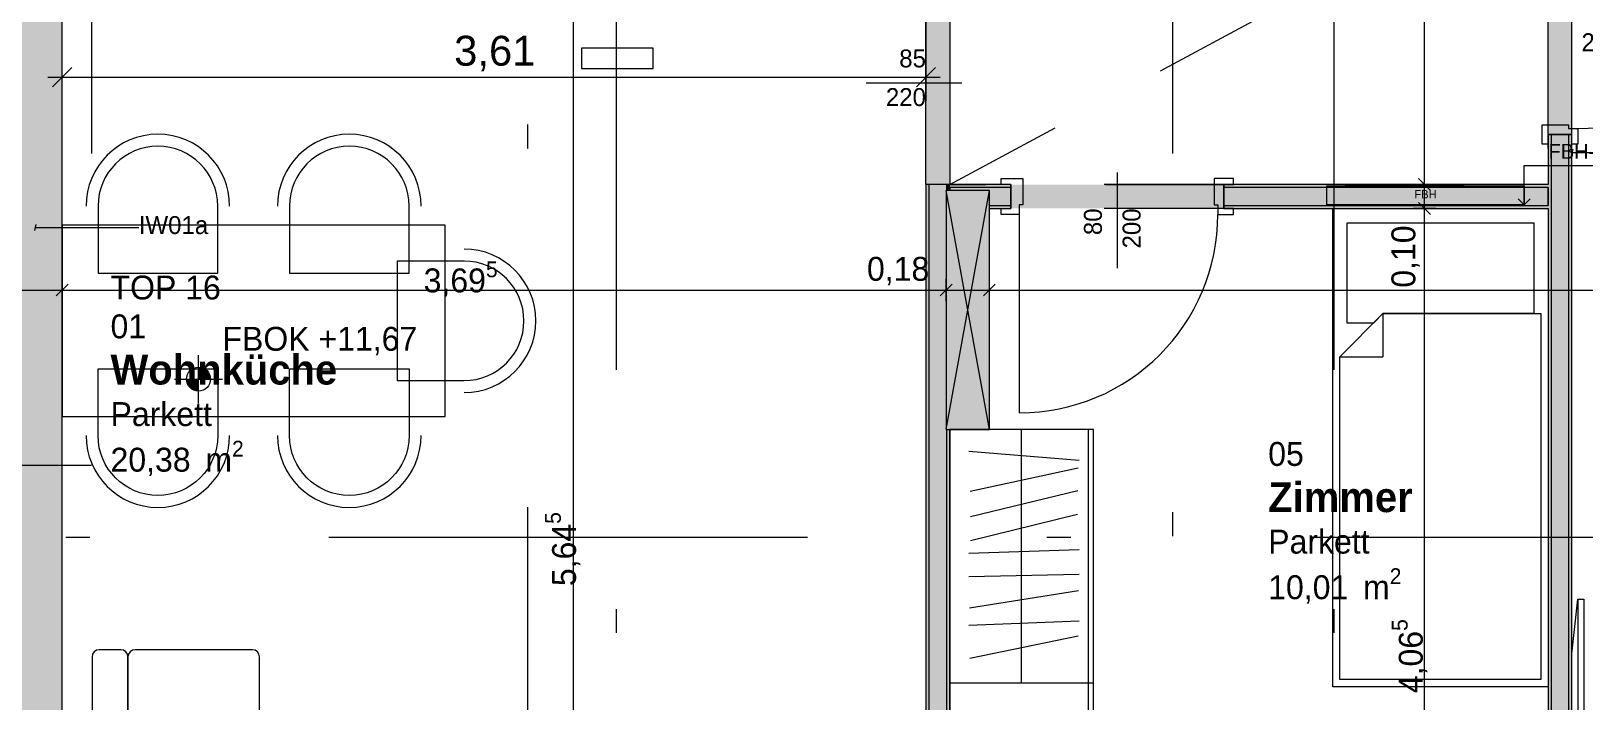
# Model space of a CAD drawing. Header units: metres. Extents: x -3 to 171, y -23 to 41.
# Drawn here: x 9.55 to 16.05, y -12.68 to -9.88 of the extents above; entities that cross this region are included whole.
import ezdxf

# ---------------------------------------------------------------- set-up
doc = ezdxf.new("R2010")
doc.units = ezdxf.units.M
doc.header["$MEASUREMENT"] = 0
for name, pattern in [('Achse', [0.004, 0.002, -0.001, 0, -0.001]), ('Schnittlinie', [0.006, 0.003, -0.0015, 0, -0.0015]), ('Untersicht', [0.001, 0.0005, -0.0005])]:
    doc.linetypes.add(name, pattern=pattern)
for name, color, linetype in [('4._1.DG PP STG1_1_000 Achsraster', 7, 'Continuous'), ('4._1.DG PP STG1_1_120 Wand Innen tragend', 7, 'Continuous'), ('4._1.DG PP STG1_1_130 Wand Innen', 7, 'Continuous'), ('4._1.DG PP STG1_1_150 Stütze', 7, 'Continuous'), ('4._1.DG PP STG1_1_230 Decke abgehaengt', 7, 'Continuous'), ('4._1.DG PP STG1_1_410 Treppe', 7, 'Continuous'), ('4._1.DG PP STG1_1_510 Möblierung', 7, 'Continuous'), ('4._1.DG PP STG1_1_620 Haustechnik Installation', 7, 'Continuous'), ('4._1.DG PP STG1_1_810 Raum', 7, 'Continuous'), ('4._1.DG PP STG1_1_815 Raumbegrenzung', 7, 'Continuous'), ('4._1.DG PP STG1_1_851 Marker Schnitt', 7, 'Continuous'), ('4._1.DG PP STG1_1_915 Allgemein Beschriftung.x', 7, 'Continuous'), ('4._1.DG PP STG1_1_945 Einreichplan Beschriftung', 7, 'Continuous'), ('4._1.DG PP STG1_1_950 Polierplan Bemaßung', 7, 'Continuous'), ('4._1.DG PP STG1_1_950-1 Polierplan Bemaßung Küche', 7, 'Continuous')]:
    doc.layers.add(name, color=color, linetype=linetype)
doc.styles.add('ERSTELLTER_STIL_1', font='arial.ttf')
doc.styles.add('ERSTELLTER_STIL_2', font='')
doc.styles.add('ERSTELLTER_STIL_6', font='')
doc.styles.get('ERSTELLTER_STIL_2').set_extended_font_data('Eurostile')
doc.styles.get('ERSTELLTER_STIL_6').set_extended_font_data('Eurostile', bold=True)

msp = doc.modelspace()

# ---------------------------------------------------------------- hatches: boundary and pattern name
at = {"layer": '4._1.DG PP STG1_1_120 Wand Innen tragend', "linetype": 'Continuous', "lineweight": 13, "true_color": 0x3f7f02}
msp.add_hatch(color=76, dxfattribs=at).paths.add_polyline_path([(9.505, -9.045), (9.505, -14.69), (9.685, -14.69), (9.685, -9.045)])
at = {"layer": '4._1.DG PP STG1_1_130 Wand Innen', "linetype": 'Continuous', "lineweight": 0, "true_color": 0xffffff}
for points in [[(15.895, -9.4258), (15.895, -10.3158), (15.995, -10.3158), (15.995, -9.4258)], [(13.395, -10.525), (13.395, -9.675), (13.295, -9.675), (13.295, -10.525)], [(13.65, -10.525), (13.65, -10.625), (14.54, -10.625), (14.54, -10.525)]]:
    msp.add_hatch(color=7, dxfattribs=at).paths.add_polyline_path(points)
at = {"layer": '4._1.DG PP STG1_1_130 Wand Innen', "linetype": 'Continuous', "lineweight": 13, "true_color": 0xfb02fe}
for points in [[(15.895, -14.69), (15.9075, -14.69), (15.9075, -10.3158), (15.895, -10.3158)], [(15.9825, -10.3158), (15.9825, -14.69), (15.995, -14.69), (15.995, -10.3158)], [(13.295, -14.69), (13.3075, -14.69), (13.3075, -10.525), (13.295, -10.525)], [(13.3825, -10.525), (13.3825, -10.55), (13.395, -10.55), (13.395, -10.525)], [(13.395, -10.525), (13.395, -10.5375), (13.65, -10.5375), (13.65, -10.525)], [(14.54, -10.5375), (15.895, -10.5375), (15.895, -10.525), (14.54, -10.525)], [(13.56, -10.6125), (13.56, -10.625), (13.65, -10.625), (13.65, -10.6125)], [(15.895, -10.6125), (14.54, -10.6125), (14.54, -10.625), (15.895, -10.625)], [(13.3825, -14.69), (13.395, -14.69), (13.395, -11.55), (13.3825, -11.55)]]:
    msp.add_hatch(color=6, dxfattribs=at).paths.add_polyline_path(points)
at = {"layer": '4._1.DG PP STG1_1_130 Wand Innen', "linetype": 'Continuous', "lineweight": 13, "true_color": 0xffaa00}
for points in [[(15.9075, -14.69), (15.9825, -14.69), (15.9825, -10.3158), (15.9075, -10.3158)], [(13.3075, -14.69), (13.3825, -14.69), (13.3825, -11.55), (13.38, -11.55), (13.38, -10.55), (13.3825, -10.55), (13.3825, -10.525), (13.3075, -10.525)], [(13.395, -10.5375), (13.395, -10.55), (13.56, -10.55), (13.56, -10.6125), (13.65, -10.6125), (13.65, -10.5375)], [(15.895, -10.5375), (14.54, -10.5375), (14.54, -10.6125), (15.895, -10.6125)]]:
    msp.add_hatch(color=40, dxfattribs=at).paths.add_polyline_path(points)
at = {"layer": '4._1.DG PP STG1_1_150 Stütze', "linetype": 'Continuous', "lineweight": 13, "true_color": 0x3f7f02}
msp.add_hatch(color=76, dxfattribs=at).paths.add_polyline_path([(13.38, -11.55), (13.56, -11.55), (13.56, -10.55), (13.38, -10.55)])
at = {"layer": '4._1.DG PP STG1_1_620 Haustechnik Installation', "linetype": 'Continuous', "lineweight": 0, "true_color": 0x3f0000}
msp.add_hatch(color=18, dxfattribs=at).paths.add_polyline_path([(15.795, -10.61), (15.795, -10.53), (14.97, -10.53), (14.97, -10.61)])
at = {"layer": '4._1.DG PP STG1_1_950 Polierplan Bemaßung', "linetype": 'Continuous', "lineweight": 0, "true_color": 0x000000}
for points in [[(10.255, -11.3387), (10.305, -11.3387), (10.3012, -11.3196), (10.2903, -11.3034), (10.2741, -11.2925), (10.255, -11.2887)], [(10.255, -11.3387), (10.205, -11.3387), (10.2088, -11.3579), (10.2196, -11.3741), (10.2358, -11.3849), (10.255, -11.3887)]]:
    msp.add_hatch(color=18, dxfattribs=at).paths.add_polyline_path(points)

# ---------------------------------------------------------------- linework, layer by layer
at = {"layer": '4._1.DG PP STG1_1_000 Achsraster', "color": 5, "linetype": 'Achse', "lineweight": 0, "ltscale": 1000}
for p, q in [((12, 3), (12, -22.5231)), ((15, 3), (15, -22.5231)), ((-1.5, -12), (21, -12))]:
    msp.add_line(p, q, dxfattribs=at)
at = {"layer": '4._1.DG PP STG1_1_120 Wand Innen tragend', "color": 7, "linetype": 'Continuous', "lineweight": 18, "ltscale": 1000, "flags": 128}
msp.add_lwpolyline([(9.685, -14.69), (9.685, -9.045)], dxfattribs=at)
at = {"layer": '4._1.DG PP STG1_1_130 Wand Innen', "color": 8, "linetype": 'Untersicht', "lineweight": 13, "ltscale": 1000}
for p, q in [((15.895, -10.3158), (15.895, -9.4258)), ((15.995, -10.3158), (15.995, -9.4258)), ((13.295, -9.675), (13.295, -10.525)), ((13.395, -9.675), (13.395, -10.525)), ((14.54, -10.525), (13.65, -10.525)), ((14.54, -10.625), (13.65, -10.625))]:
    msp.add_line(p, q, dxfattribs=at)
at = {"layer": '4._1.DG PP STG1_1_130 Wand Innen', "color": 7, "linetype": 'Continuous', "lineweight": 13, "ltscale": 1000}
for p, q in [((13.045, -10.1), (13.445, -10.1)), ((15.87, -10.2758), (15.98, -10.2758)), ((15.87, -10.3558), (15.87, -10.2758)), ((15.995, -10.3158), (15.895, -10.3158)), ((15.895, -10.3158), (15.895, -10.3558)), ((15.98, -10.2758), (15.98, -10.2908)), ((15.98, -10.2908), (16.02, -10.2908)), ((15.995, -10.3558), (15.995, -10.3158)), ((16.02, -10.2908), (16.02, -10.3558)), ((15.895, -10.3558), (15.87, -10.3558)), ((16.02, -10.3558), (15.995, -10.3558)), ((13.61, -10.525), (13.61, -10.5)), ((13.61, -10.5), (13.7, -10.5)), ((13.7, -10.5), (13.7, -10.61)), ((14.095, -10.875), (14.095, -10.475)), ((14.5, -10.5), (14.5, -10.61)), ((14.58, -10.5), (14.5, -10.5)), ((14.58, -10.525), (14.58, -10.5)), ((13.65, -10.525), (13.61, -10.525)), ((13.65, -10.625), (13.65, -10.525)), ((14.54, -10.625), (14.54, -10.525)), ((14.54, -10.525), (14.58, -10.525)), ((13.61, -10.65), (13.61, -10.625)), ((13.61, -10.625), (13.65, -10.625)), ((13.7, -10.61), (13.685, -10.61)), ((13.685, -10.61), (13.685, -10.65)), ((14.5, -10.61), (14.515, -10.61)), ((14.515, -10.61), (14.515, -10.65)), ((14.58, -10.625), (14.54, -10.625)), ((14.58, -10.65), (14.58, -10.625)), ((13.685, -10.65), (13.61, -10.65)), ((13.685, -10.65), (13.685, -11.48)), ((14.515, -10.65), (14.58, -10.65))]:
    msp.add_line(p, q, dxfattribs=at)
at = {"layer": '4._1.DG PP STG1_1_130 Wand Innen', "color": 7, "linetype": 'Continuous', "lineweight": 18, "ltscale": 1000}
for p, q in [((15.895, -10.3158), (15.9075, -10.3158)), ((15.895, -10.3158), (15.9075, -10.3158)), ((15.895, -10.3158), (15.9075, -10.3158)), ((15.9075, -10.3158), (15.9075, -14.69)), ((15.9075, -10.3158), (15.9825, -10.3158)), ((15.9075, -10.3158), (15.9825, -10.3158)), ((15.9075, -10.3158), (15.9825, -10.3158)), ((15.9825, -14.69), (15.9825, -10.3158)), ((15.9825, -10.3158), (15.995, -10.3158)), ((15.9825, -10.3158), (15.995, -10.3158)), ((15.9825, -10.3158), (15.995, -10.3158)), ((13.3075, -10.525), (13.295, -10.525)), ((13.3075, -10.525), (13.295, -10.525)), ((13.3075, -10.525), (13.3075, -14.69)), ((13.3825, -10.525), (13.3075, -10.525)), ((13.3825, -10.525), (13.3075, -10.525)), ((13.3825, -10.55), (13.3825, -10.525)), ((13.395, -10.525), (13.3825, -10.525)), ((13.395, -10.525), (13.3825, -10.525)), ((13.65, -10.5375), (13.395, -10.5375)), ((13.65, -10.525), (13.65, -10.5375)), ((13.65, -10.525), (13.65, -10.5375)), ((13.65, -10.525), (13.65, -10.5375)), ((13.65, -10.5375), (13.65, -10.6125)), ((13.65, -10.5375), (13.65, -10.6125)), ((13.65, -10.5375), (13.65, -10.6125)), ((14.54, -10.525), (14.54, -10.5375)), ((14.54, -10.525), (14.54, -10.5375)), ((14.54, -10.525), (14.54, -10.5375)), ((15.895, -10.5375), (14.54, -10.5375)), ((14.54, -10.5375), (14.54, -10.6125)), ((14.54, -10.5375), (14.54, -10.6125)), ((14.54, -10.5375), (14.54, -10.6125)), ((13.56, -10.6125), (13.65, -10.6125)), ((13.65, -10.6125), (13.65, -10.625)), ((13.65, -10.6125), (13.65, -10.625)), ((13.65, -10.6125), (13.65, -10.625)), ((14.54, -10.6125), (15.895, -10.6125)), ((14.54, -10.6125), (14.54, -10.625)), ((14.54, -10.6125), (14.54, -10.625)), ((14.54, -10.6125), (14.54, -10.625)), ((13.3825, -14.69), (13.3825, -11.55))]:
    msp.add_line(p, q, dxfattribs=at)
at = {"layer": '4._1.DG PP STG1_1_130 Wand Innen', "color": 7, "linetype": 'Continuous', "lineweight": 18, "ltscale": 1000, "flags": 128}
for points in [[(15.895, -10.3158), (15.895, -10.525)], [(15.995, -14.69), (15.995, -10.3158)], [(13.295, -10.525), (13.295, -14.69)], [(13.65, -10.525), (13.395, -10.525)], [(13.395, -10.5375), (13.395, -10.55)], [(13.395, -10.55), (13.395, -10.5375)], [(15.895, -10.525), (14.54, -10.525)], [(15.895, -10.5375), (15.895, -10.6125)], [(15.895, -10.6125), (15.895, -10.5375)], [(13.56, -10.625), (13.65, -10.625)], [(14.54, -10.625), (15.895, -10.625)], [(15.895, -10.625), (15.895, -14.69)], [(13.395, -14.69), (13.395, -11.55)]]:
    msp.add_lwpolyline(points, dxfattribs=at)
at = {"layer": '4._1.DG PP STG1_1_130 Wand Innen', "color": 7, "linetype": 'Continuous', "lineweight": 13, "ltscale": 1000}
for centre in [(16.02, -9.4608), (13.685, -10.65)]:
    msp.add_arc(centre, 0.83, 270, 0, dxfattribs=at)
at = {"layer": '4._1.DG PP STG1_1_150 Stütze', "color": 7, "linetype": 'Continuous', "lineweight": 13, "ltscale": 1000}
for p, q in [((13.38, -11.55), (13.56, -10.55)), ((13.56, -11.55), (13.38, -10.55))]:
    msp.add_line(p, q, dxfattribs=at)
at = {"layer": '4._1.DG PP STG1_1_150 Stütze', "color": 7, "linetype": 'Continuous', "lineweight": 18, "ltscale": 1000, "flags": 128}
msp.add_lwpolyline([(13.38, -11.55), (13.56, -11.55), (13.56, -10.55), (13.38, -10.55)], close=True, dxfattribs=at)
at = {"layer": '4._1.DG PP STG1_1_230 Decke abgehaengt', "color": 8, "linetype": 'Untersicht', "lineweight": 13, "ltscale": 1000}
msp.add_line((13.395, -10.525), (15.895, -9.175), dxfattribs=at)
at = {"layer": '4._1.DG PP STG1_1_230 Decke abgehaengt', "color": 8, "linetype": 'Untersicht', "lineweight": 13, "ltscale": 1000, "flags": 128}
msp.add_lwpolyline([(13.395, -9.175), (13.395, -10.525), (15.895, -10.525), (15.895, -7.125), (16.0843, -7.125), (16.0843, -6.225), (14.685, -6.225), (14.685, -7.525), (13.635, -7.525), (13.635, -9.175)], close=True, dxfattribs=at)
at = {"layer": '4._1.DG PP STG1_1_410 Treppe', "color": 255, "linetype": 'Continuous', "lineweight": 0, "ltscale": 1000, "flags": 128}
msp.add_lwpolyline([(11.855, -10.04), (12.045, -10.04), (12.155, -10.04), (12.155, -9.955), (11.855, -9.955)], close=True, dxfattribs=at)
at = {"layer": '4._1.DG PP STG1_1_510 Möblierung', "color": 8, "linetype": 'Continuous', "lineweight": 13, "ltscale": 1000, "true_color": 0x7e7f7f}
for p, q in [((14.995, -12.625), (14.995, -10.625)), ((14.995, -10.625), (15.895, -10.625)), ((15.895, -10.625), (15.895, -12.625)), ((15.205, -11.065), (15.205, -11.245)), ((15.025, -11.245), (15.205, -11.245)), ((13.695, -12.61), (13.695, -11.55)), ((13.975, -13.67), (13.975, -11.55)), ((13.9351, -11.6783), (13.4749, -11.6417)), ((13.9306, -11.711), (13.4794, -11.809)), ((13.9293, -11.8052), (13.4807, -11.9148)), ((13.9291, -11.9047), (13.4809, -12.0153)), ((13.9358, -12.0526), (13.4742, -12.0674)), ((13.9358, -12.155), (13.4742, -12.165)), ((13.933, -12.2237), (13.477, -12.2963)), ((16.02, -12.2592), (16.02, -13.1708)), ((13.9357, -12.3507), (13.4743, -12.3693)), ((13.9311, -12.4134), (13.4789, -12.5066)), ((9.81, -12.5), (9.81, -13.69)), ((9.93, -12.47), (9.84, -12.47)), ((9.96, -12.5), (9.96, -13.065)), ((9.96, -13.69), (9.96, -12.5)), ((10.48, -12.47), (9.99, -12.47)), ((10.51, -13.065), (10.51, -12.5)), ((13.995, -12.61), (13.395, -12.61)), ((13.995, -12.61), (13.395, -12.61)), ((13.995, -12.61), (13.975, -12.61)), ((15.895, -12.625), (14.995, -12.625))]:
    msp.add_line(p, q, dxfattribs=at)
at = {"layer": '4._1.DG PP STG1_1_510 Möblierung', "color": 8, "linetype": 'Continuous', "lineweight": 13, "ltscale": 1000, "true_color": 0x7e7f7f, "flags": 128}
for points in [[(9.835, -10.895), (10.335, -10.895), (10.335, -10.615, 1), (9.835, -10.615)], [(10.635, -10.895), (11.135, -10.895), (11.135, -10.615, 1), (10.635, -10.615)], [(11.085, -10.845), (11.085, -11.345), (11.365, -11.345, 1), (11.365, -10.845)], [(9.835, -11.295), (10.335, -11.295), (10.335, -11.575, -1), (9.835, -11.575)], [(10.635, -11.295), (11.135, -11.295), (11.135, -11.575, -1), (10.635, -11.575)]]:
    msp.add_lwpolyline(points, format="xyb", close=True, dxfattribs=at)
for points in [[(11.285, -10.695), (9.685, -10.695), (9.685, -11.495), (11.285, -11.495)], [(15.205, -11.065), (15.165, -11.105), (15.055, -11.105), (15.055, -10.685), (15.835, -10.685), (15.835, -11.065)], [(15.865, -12.595), (15.025, -12.595), (15.025, -11.245), (15.205, -11.065), (15.865, -11.065)], [(13.995, -13.67), (13.995, -11.55), (13.395, -11.55), (13.395, -13.67)], [(16.045, -12.2592), (16.045, -13.1708), (16.02, -13.1708), (15.995, -12.9429), (15.995, -12.4871), (16.02, -12.2592)]]:
    msp.add_lwpolyline(points, close=True, dxfattribs=at)
at = {"layer": '4._1.DG PP STG1_1_510 Möblierung', "color": 8, "linetype": 'Continuous', "lineweight": 13, "ltscale": 1000, "true_color": 0x7e7f7f}
for centre, radius, start, end in [((10.085, -10.615), 0.3, 0, 180), ((10.885, -10.615), 0.3, 0, 180), ((11.365, -11.095), 0.3, 270, 90), ((10.085, -11.575), 0.3, 180, 0), ((10.885, -11.575), 0.3, 180, 0), ((9.84, -12.5), 0.03, 90, 180), ((9.93, -12.5), 0.03, 0, 90), ((9.99, -12.5), 0.03, 90, 180), ((10.48, -12.5), 0.03, 0, 90)]:
    msp.add_arc(centre, radius, start, end, dxfattribs=at)
at = {"layer": '4._1.DG PP STG1_1_620 Haustechnik Installation', "color": 7, "linetype": 'Continuous', "lineweight": 13, "ltscale": 1000}
for p, q in [((14.97, -10.61), (14.97, -10.53)), ((14.97, -10.53), (15.795, -10.53)), ((15.795, -10.53), (15.795, -10.61)), ((15.795, -10.61), (14.97, -10.61))]:
    msp.add_line(p, q, dxfattribs=at)
at = {"layer": '4._1.DG PP STG1_1_815 Raumbegrenzung', "color": 8, "linetype": 'Continuous', "lineweight": 13, "ltscale": 1000}
msp.add_line((13.295, -10.525), (13.295, -9.675), dxfattribs=at)
at = {"layer": '4._1.DG PP STG1_1_851 Marker Schnitt', "color": 7, "linetype": 'Schnittlinie', "lineweight": 13, "ltscale": 1000}
for p, q in [((9.8079, 4.805), (9.8079, -11.7)), ((14.325, 4.805), (14.325, -22.5231)), ((11.63, -5.7741), (11.63, -22.5231)), ((9.8079, -11.7), (8.9179, -11.7))]:
    msp.add_line(p, q, dxfattribs=at)
at = {"layer": '4._1.DG PP STG1_1_915 Allgemein Beschriftung.x', "color": 7, "linetype": 'Continuous', "lineweight": 13, "ltscale": 1000}
for p, q in [((15.9983, -10.3781), (15.9917, -10.4031)), ((15.995, -10.3906), (16.2434, -10.3906)), ((9.5754, -10.6921), (9.5687, -10.7171)), ((9.5721, -10.7046), (9.9563, -10.7046)), ((9.9563, -10.7046), (10.0054, -10.7046))]:
    msp.add_line(p, q, dxfattribs=at)
at = {"layer": '4._1.DG PP STG1_1_945 Einreichplan Beschriftung', "color": 92, "linetype": 'Continuous', "lineweight": 13, "ltscale": 1000}
for p, q in [((15.795, -10.61), (15.795, -10.4451)), ((15.795, -10.4451), (15.8973, -10.4451)), ((15.8973, -10.4451), (16.2709, -10.4451)), ((15.795, -10.61), (15.77, -10.585)), ((15.795, -10.61), (15.82, -10.585))]:
    msp.add_line(p, q, dxfattribs=at)
at = {"layer": '4._1.DG PP STG1_1_950 Polierplan Bemaßung', "color": 6, "linetype": 'Continuous', "lineweight": 13, "ltscale": 1000, "true_color": 0xfb02fe}
for p, q in [((15.379, -10.525), (15.379, -7.525)), ((11.8227, -14.69), (11.8227, -9.045)), ((15.354, -10.5), (15.404, -10.55)), ((15.4259, -10.525), (15.3321, -10.525)), ((15.379, -10.625), (15.379, -10.525)), ((15.4259, -10.625), (15.3321, -10.625)), ((15.354, -10.6), (15.404, -10.65)), ((15.379, -14.69), (15.379, -10.625))]:
    msp.add_line(p, q, dxfattribs=at)
at = {"layer": '4._1.DG PP STG1_1_950 Polierplan Bemaßung', "color": 76, "linetype": 'Continuous', "lineweight": 13, "ltscale": 1000, "true_color": 0x3f7f02}
for p, q in [((9.505, -10.9661), (9.685, -10.9661)), ((9.71, -10.9411), (9.66, -10.9911)), ((9.685, -11.013), (9.685, -10.9193)), ((9.685, -10.9661), (13.38, -10.9661)), ((13.405, -10.9411), (13.355, -10.9911)), ((13.38, -11.013), (13.38, -10.9193)), ((13.38, -10.9661), (13.56, -10.9661)), ((13.585, -10.9411), (13.535, -10.9911)), ((13.56, -11.013), (13.56, -10.9193)), ((13.56, -10.9661), (18.6382, -10.9661))]:
    msp.add_line(p, q, dxfattribs=at)
at = {"layer": '4._1.DG PP STG1_1_950 Polierplan Bemaßung', "color": 7, "linetype": 'Continuous', "lineweight": 13, "ltscale": 1000}
for p, q in [((10.255, -11.4387), (10.255, -11.2387)), ((10.155, -11.3387), (10.355, -11.3387))]:
    msp.add_line(p, q, dxfattribs=at)
msp.add_circle((10.255, -11.3387), 0.05, dxfattribs=at)
at = {"layer": '4._1.DG PP STG1_1_950-1 Polierplan Bemaßung Küche', "color": 150, "linetype": 'Continuous', "lineweight": 13, "ltscale": 1000, "true_color": 0x0f7ffe}
for p, q in [((9.725, -10.0363), (9.645, -10.1163)), ((9.685, -10.1513), (9.685, -10.0013)), ((13.255, -10.1163), (13.335, -10.0363)), ((13.295, -10.1513), (13.295, -10.0013)), ((9.625, -10.0763), (9.685, -10.0763)), ((9.685, -10.0763), (13.295, -10.0763)), ((13.295, -10.0763), (13.355, -10.0763))]:
    msp.add_line(p, q, dxfattribs=at)

# ---------------------------------------------------------------- texts
at = {"layer": '4._1.DG PP STG1_1_130 Wand Innen', "color": 7, "linetype": 'Continuous', "lineweight": 13, "char_height": 0.075, "attachment_point": 9, "style": 'ERSTELLTER_STIL_2'}
for s, insert in [('\\A1;{\\pqr;\\pt0;\\fEurostile|b0|i0|c0|p0;\\W1.000000;200}', (16.202, -9.9687)), ('\\A1;{\\pqr;\\pt0;\\fEurostile|b0|i0|c0|p0;\\W1.000000;85}', (13.295, -10.0364)), ('\\A1;{\\pqr;\\pt0;\\fEurostile|b0|i0|c0|p0;\\W1.000000;220}', (13.295, -10.198))]:
    msp.add_mtext(s, dxfattribs=dict(at, insert=insert))
at = {"layer": '4._1.DG PP STG1_1_130 Wand Innen', "color": 7, "linetype": 'Continuous', "lineweight": 13, "char_height": 0.075, "attachment_point": 9, "rotation": 90, "style": 'ERSTELLTER_STIL_2'}
for s, insert in [('\\A1;{\\pqr;\\pt0;\\fEurostile|b0|i0|c0|p0;\\W1.000000;80}', (14.0314, -10.625)), ('\\A1;{\\pqr;\\pt0;\\fEurostile|b0|i0|c0|p0;\\W1.000000;200}', (14.193, -10.625))]:
    msp.add_mtext(s, dxfattribs=dict(at, insert=insert))
at = {"layer": '4._1.DG PP STG1_1_620 Haustechnik Installation', "color": 7, "linetype": 'Continuous', "lineweight": 13, "insert": (15.336, -10.5656), "char_height": 0.035, "attachment_point": 4, "style": 'ERSTELLTER_STIL_2'}
msp.add_mtext('\\A1;{\\pql;\\fEurostile|b0|i0|c0|p0;\\W1.000000;FBH}', dxfattribs=at)
at = {"layer": '4._1.DG PP STG1_1_810 Raum', "color": 7, "linetype": 'Continuous', "lineweight": 13, "attachment_point": 1}
for s, insert, char_height, style in [('\\A1;{\\pql;\\pt0;\\fEurostile|b0|i0|c0|p0;\\W1.000000;TOP 16}', (9.8872, -10.9057), 0.1, 'ERSTELLTER_STIL_2'), ('\\A1;{\\pql;\\pt0;\\fEurostile|b0|i0|c0|p0;\\W1.000000;01}', (9.8872, -11.0682), 0.1, 'ERSTELLTER_STIL_2'), ('\\A1;{\\pql;\\pt0;\\fEurostile|b1|i0|c0|p0;\\W1.000000;Wohnküche}', (9.8872, -11.2364), 0.125, 'ERSTELLTER_STIL_6'), ('\\A1;{\\pql;\\pt0;\\fEurostile|b0|i0|c0|p0;\\W1.000000;Parkett}', (9.8872, -11.4349), 0.1, 'ERSTELLTER_STIL_2'), ('\\A1;{\\pql;\\pt0,0.05;\\fEurostile|b0|i0|c0|p0;\\W1.000000;20,38\\fEurostile|b0|i0|c0|p0;\\W1.000000;\\A1{\\H.66x;\\S^  ;}\\fEurostile|b0|i0|c0|p0;\\W1.000000; m\\fEurostile|b0|i0|c0|p0;\\W1.000000;\\A1{\\H.66x;\\S2^  ;}}', (9.8872, -11.5964), 0.1, 'ERSTELLTER_STIL_2'), ('\\A1;{\\pql;\\pt0;\\fEurostile|b0|i0|c0|p0;\\W1.000000;05}', (14.7255, -11.6016), 0.1, 'ERSTELLTER_STIL_2'), ('\\A1;{\\pql;\\pt0;\\fEurostile|b1|i0|c0|p0;\\W1.000000;Zimmer}', (14.7255, -11.7698), 0.125, 'ERSTELLTER_STIL_6'), ('\\A1;{\\pql;\\pt0;\\fEurostile|b0|i0|c0|p0;\\W1.000000;Parkett}', (14.7255, -11.9682), 0.1, 'ERSTELLTER_STIL_2'), ('\\A1;{\\pql;\\pt0,0.05;\\fEurostile|b0|i0|c0|p0;\\W1.000000;10,01\\fEurostile|b0|i0|c0|p0;\\W1.000000;\\A1{\\H.66x;\\S^  ;}\\fEurostile|b0|i0|c0|p0;\\W1.000000; m\\fEurostile|b0|i0|c0|p0;\\W1.000000;\\A1{\\H.66x;\\S2^  ;}}', (14.7255, -12.1297), 0.1, 'ERSTELLTER_STIL_2')]:
    msp.add_mtext(s, dxfattribs=dict(at, insert=insert, char_height=char_height, style=style))
at = {"layer": '4._1.DG PP STG1_1_915 Allgemein Beschriftung.x', "color": 7, "linetype": 'Continuous', "lineweight": 13, "insert": (10.0054, -10.6952), "char_height": 0.075, "attachment_point": 4, "style": 'ERSTELLTER_STIL_2'}
msp.add_mtext('\\A1;{\\pql;\\fEurostile|b0|i0|c0|p0;\\W1.000000;IW01a}', dxfattribs=at)
at = {"layer": '4._1.DG PP STG1_1_945 Einreichplan Beschriftung', "color": 92, "linetype": 'Continuous', "lineweight": 13, "insert": (15.8973, -10.4184), "char_height": 0.0625, "attachment_point": 7, "style": 'ERSTELLTER_STIL_2'}
msp.add_mtext('\\A1;{\\pql;\\fEurostile|b0|i0|c0|p0;\\W1.000000;FBH-Vert.}', dxfattribs=at)
at = {"layer": '4._1.DG PP STG1_1_950 Polierplan Bemaßung', "color": 6, "linetype": 'Continuous', "lineweight": 13, "true_color": 0xfb02fe, "insert": (15.359, -10.9564), "char_height": 0.1, "width": 0.306373, "attachment_point": 7, "rotation": 90, "style": 'ERSTELLTER_STIL_2'}
msp.add_mtext('\\A1;{\\pql;\\fEurostile|b0|i0|c0|p0;\\W1.000000;0,10}', dxfattribs=at)
at = {"layer": '4._1.DG PP STG1_1_950 Polierplan Bemaßung', "color": 76, "linetype": 'Continuous', "lineweight": 13, "true_color": 0x3f7f02, "insert": (13.0486, -10.9461), "char_height": 0.1, "width": 0.306373, "attachment_point": 7, "style": 'ERSTELLTER_STIL_2'}
msp.add_mtext('\\A1;{\\pql;\\fEurostile|b0|i0|c0|p0;\\W1.000000;0,18}', dxfattribs=at)
at = {"layer": '4._1.DG PP STG1_1_950 Polierplan Bemaßung', "color": 76, "linetype": 'Continuous', "lineweight": 13, "true_color": 0x3f7f02, "insert": (11.1958, -11.0051), "char_height": 0.1, "attachment_point": 7, "style": 'ERSTELLTER_STIL_2'}
msp.add_mtext('\\A1;{\\pql;\\fEurostile|b0|i0|c0|p0;\\W1.000000;3,69\\fEurostile|b0|i0|c0|p0;\\W1.000000;\\A1{\\H.66x;\\S5^  ;}}', dxfattribs=at)
at = {"layer": '4._1.DG PP STG1_1_950 Polierplan Bemaßung', "color": 7, "linetype": 'Continuous', "lineweight": 13, "insert": (10.355, -11.2387), "char_height": 0.1, "width": 0.883448, "attachment_point": 7, "style": 'ERSTELLTER_STIL_2'}
msp.add_mtext('\\A1;{\\pql;\\fEurostile|b0|i0|c0|p0;\\W1.000000;FBOK +11,67}', dxfattribs=at)
at = {"layer": '4._1.DG PP STG1_1_950 Polierplan Bemaßung', "color": 6, "linetype": 'Continuous', "lineweight": 13, "true_color": 0xfb02fe, "char_height": 0.1, "attachment_point": 7, "rotation": 90, "style": 'ERSTELLTER_STIL_2'}
for s, insert in [('\\A1;{\\pql;\\fEurostile|b0|i0|c0|p0;\\W1.000000;5,64\\fEurostile|b0|i0|c0|p0;\\W1.000000;\\A1{\\H.66x;\\S5^  ;}}', (11.8617, -12.2042)), ('\\A1;{\\pql;\\fEurostile|b0|i0|c0|p0;\\W1.000000;4,06\\fEurostile|b0|i0|c0|p0;\\W1.000000;\\A1{\\H.66x;\\S5^  ;}}', (15.4005, -12.6519))]:
    msp.add_mtext(s, dxfattribs=dict(at, insert=insert))
at = {"layer": '4._1.DG PP STG1_1_950-1 Polierplan Bemaßung Küche', "color": 150, "linetype": 'Continuous', "lineweight": 13, "true_color": 0x0f7ffe, "insert": (11.3232, -10.0513), "char_height": 0.125, "width": 0.33365, "attachment_point": 7, "style": 'ERSTELLTER_STIL_1'}
msp.add_mtext('\\A1;{\\pql;\\fArial|b0|i0|c0|p0;\\W1.000000;3,61}', dxfattribs=at)

doc.saveas('drawing.dxf')
